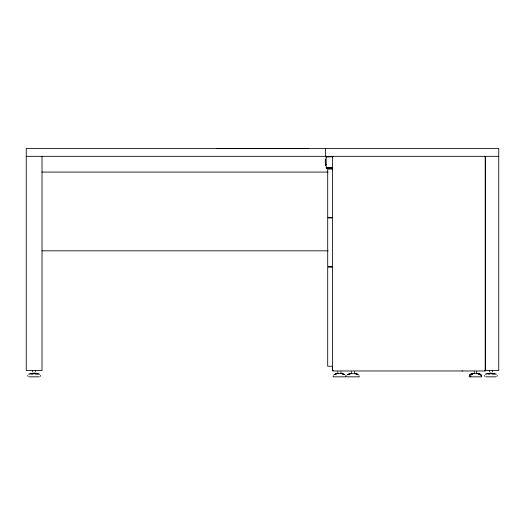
<?xml version="1.0" encoding="UTF-8"?>
<svg xmlns="http://www.w3.org/2000/svg" width="525" height="525" viewBox="0 0 525 525"><rect width="100%" height="100%" fill="white"/><g stroke="black" fill="none" stroke-linecap="round" stroke-linejoin="round"><path stroke-width="0.79" d="M332.43 370.525L332.43 366.457L332.43 370.525L332.883 370.525M485.428 370.525L484.975 370.972L332.653 370.972L332.653 370.525M470.761 376.832L470.945 375.631M40.583 375.447L40.176 376.425M333.322 375.631L333.08 376.832L345.68 376.832L345.443 375.631M346.867 375.631L346.625 376.832L359.225 376.832L358.988 375.631M497.333 375.447L496.926 376.425M484.975 370.525L484.975 370.972M326.13 167.849L332.666 168.066L326.261 168.171L326.13 156.785L326.583 156.332M326.353 156.785L333.106 156.555M334.005 374.607C337.057 372.901 341.709 372.901 344.761 374.607M347.55 374.607L349.775 373.682L356.075 373.682M336.886 373.682L334.504 374.607L335.587 374.056M350.431 373.682L348.049 374.607L349.132 374.056M485.048 370.742L485.428 370.755L485.428 156.555L484.837 156.601M471.181 374.213L469.508 375.414L469.16 376.832L481.74 376.832L480.559 374.384L478.446 373.682L472.454 373.682L470.341 374.384L469.508 375.414L470.853 374.056L472.598 373.682L470.308 374.607L472.927 373.682M334.504 374.607L336.669 373.682M348.049 374.607L350.214 373.682M26.25 156.332L498.75 156.332M326.13 156.785L332.883 156.785M325.342 159.889L325.736 159.889M325.342 164.752L326.13 164.752M332.43 168.052L326.353 167.849M42 172.082L328.079 172.082M42 250.832L328.138 250.832M332.43 266.405L327.705 266.405L327.705 217.947L332.43 217.947L332.43 366.247L327.705 366.247L327.705 267.14L332.43 267.14M484.575 370.525L498.75 370.525L498.75 148.457L26.25 148.457L26.25 370.525L42 370.525L42 156.332M29.761 373.564L38.489 373.564M486.511 373.564L495.239 373.564M28.573 374.148L30.201 374.148M31.178 374.148L33.141 374.148M35.109 374.148L39.677 374.148M485.323 374.148L486.951 374.148M487.928 374.148L489.891 374.148M491.859 374.148L496.427 374.148M29.052 376.832L39.198 376.832M485.802 376.832L495.948 376.832M462.394 370.972L462.02 370.913M477.973 373.682L480.592 374.607L481.399 375.414L480.047 374.056L480.592 374.607L478.065 373.682L480.592 374.607L479.719 374.213M355.418 373.682L357.801 374.607L356.718 374.056M341.873 373.682L344.256 374.607L343.173 374.056M333.106 370.755L332.653 370.302M355.642 373.682L357.801 374.607M342.097 373.682L344.256 374.607M357.282 373.925L358.306 374.607M484.785 156.345L484.975 156.785M484.824 376.425L484.417 375.447M28.074 376.425L27.667 375.447M492.358 370.532L492.358 371.956M490.875 372.612L490.875 373.177M489.392 370.532L489.392 371.956M485.205 156.555L485.205 370.755M476.621 371.713L476.621 373.682M474.278 371.713L474.278 373.682M354.5 371.713L354.5 373.682M351.35 371.713L351.35 373.682M340.955 371.713L340.955 373.682M337.805 371.713L337.805 373.682M332.653 156.332L332.653 156.785M332.43 156.785L332.43 168.302M325.5 148.457L325.5 156.332M325.342 158.963L325.342 165.67M308.497 148.457L216.832 148.457M35.608 370.532L35.608 371.956M34.125 372.612L34.125 373.177M32.642 370.532L32.642 371.956M471.325 374.056L470.308 374.607L472.835 373.682L471.325 374.056M332.43 169.089L327.705 169.089L327.705 217.553L332.43 217.553L332.43 169.089"/></g></svg>
